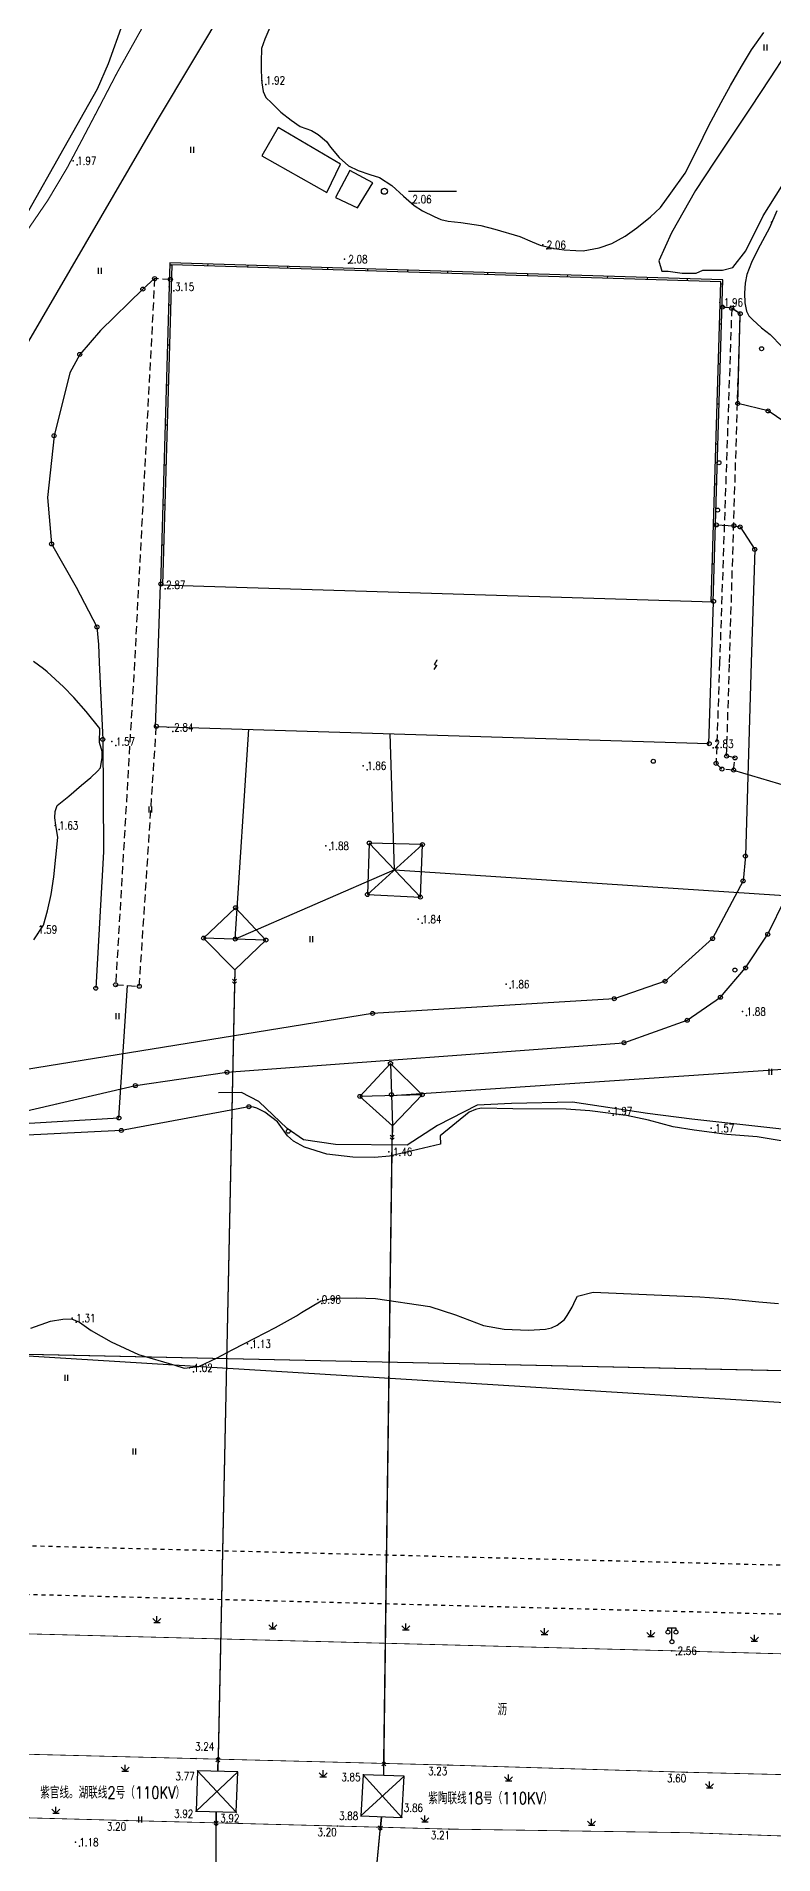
# Model space of a CAD drawing. Extents: x 500064 to 501389, y 2542464 to 2545400.
# Drawn here: x 500775.3 to 500867.5, y 2545051 to 2545278.2 of the extents above; entities that cross this region are included whole.
import ezdxf
from ezdxf.enums import TextEntityAlignment as Align

# ---------------------------------------------------------------- set-up
doc = ezdxf.new("R2010")
doc.units = 0
doc.header["$LTSCALE"] = 0.5
doc.linetypes.add('2-1', pattern=[6, 2, -1, 2, -1])
doc.linetypes.add('X6', pattern=[2, 1, -1])
doc.layers.get('0').update_dxf_attribs({"linetype": 'CONTINUOUS', "lineweight": 5})
doc.layers.add('GCD', color=8, linetype='CONTINUOUS')
doc.layers.add('地形图', color=8, linetype='CONTINUOUS')
doc.styles.add('HZ', font='romans.shx', dxfattribs={"width": 0.8, "bigfont": 'hztxt.shx'})

# ---------------------------------------------------------------- blocks, each defined once
blk = doc.blocks.new('gc013a')
at = {"linetype": 'Continuous'}
blk.add_line((0.5, 0), (4, 0), dxfattribs=at)
at = {"linetype": 'Continuous', "flags": 128}
for points in [[(2.88, 0.5), (3.38, 0), (2.88, -0.5)], [(3.5, 0.5), (4, 0), (3.5, -0.5)]]:
    blk.add_lwpolyline(points, dxfattribs=at)
blk = doc.blocks.new('GC200')
at = {"linetype": 'Continuous', "const_width": 0.2, "flags": 128}
blk.add_lwpolyline([(-0.1, 0, 1), (0.1, 0, 1)], format="xyb", close=True, dxfattribs=at)
blk = doc.blocks.new('gc097')
for p, q in [((-1, 2.9), (-1, 3.5)), ((-1, 3.5), (1, 3.5)), ((0, 0.5), (0, 3.5)), ((1, 3.5), (1, 2.9))]:
    blk.add_line(p, q)
for centre in [(-1, 2.4), (0, 0), (1, 2.4)]:
    blk.add_circle(centre, 0.5)
blk = doc.blocks.new('VE')
for p, q in [((-0.0004, 0.0015), (-0.0004, 0)), ((0, 0), (0, 0)), ((0.0004, 0), (0.0004, 0.0015))]:
    blk.add_line(p, q)
blk = doc.blocks.new('gc129a')
for p, q in [((0, 0), (0.67, 1.18)), ((0, 0), (0.58, -0.25)), ((-0.05, -1.29), (0.58, -0.25))]:
    blk.add_line(p, q)
blk.add_lwpolyline([(0.75, 1.31, 0, 0.5, 0), (0.53, 0.9, 0.5, 0.5, 0)], format="xyseb")
blk = doc.blocks.new('gc124')
for p, q in [((-1, 1), (0, 0)), ((-0.8, 0), (0.8, 0)), ((0, 0), (0, 1.6)), ((0, 0), (1, 1))]:
    blk.add_line(p, q)
blk = doc.blocks.new('gc170')
at = {"linetype": 'Continuous'}
blk.add_circle((0, 0), 0.5, dxfattribs=at)
blk = doc.blocks.new('A501')
for radius in [0.00075, 0.000014]:
    blk.add_circle((0, 0), radius)

msp = doc.modelspace()

# ---------------------------------------------------------------- linework, layer by layer
at = {"layer": '地形图', "linetype": 'Continuous'}
for p, q in [((500821.86, 2545258.87), (500827.86, 2545258.87)), ((500792.02, 2545249.67), (500792.27, 2545249.66)), ((500796.76, 2545249.8), (500796.75, 2545249.55)), ((500801.76, 2545249.64), (500801.75, 2545249.39)), ((500806.76, 2545249.49), (500806.75, 2545249.24)), ((500811.75, 2545249.33), (500811.75, 2545249.08)), ((500816.75, 2545249.18), (500816.74, 2545248.93)), ((500821.75, 2545249.03), (500821.74, 2545248.78)), ((500826.75, 2545248.87), (500826.74, 2545248.62)), ((500831.74, 2545248.72), (500831.74, 2545248.47)), ((500836.74, 2545248.56), (500836.73, 2545248.31)), ((500841.74, 2545248.41), (500841.73, 2545248.16)), ((500846.74, 2545248.26), (500846.73, 2545248.01)), ((500851.73, 2545248.1), (500851.73, 2545247.85)), ((500856.73, 2545247.95), (500856.72, 2545247.7)), ((500861.15, 2545247.25), (500860.9, 2545247.26)), ((500791.88, 2545244.67), (500792.13, 2545244.67)), ((500861.01, 2545242.26), (500860.76, 2545242.26)), ((500791.73, 2545239.68), (500791.98, 2545239.67)), ((500860.86, 2545237.26), (500860.61, 2545237.26)), ((500791.58, 2545234.68), (500791.83, 2545234.67)), ((500860.71, 2545232.26), (500860.46, 2545232.27)), ((500791.43, 2545229.68), (500791.68, 2545229.67)), ((500860.56, 2545227.26), (500860.31, 2545227.27)), ((500791.28, 2545224.68), (500791.53, 2545224.68)), ((500860.41, 2545222.26), (500860.16, 2545222.27)), ((500791.14, 2545219.68), (500791.39, 2545219.68)), ((500860.27, 2545217.27), (500860.02, 2545217.27)), ((500790.99, 2545214.69), (500791.24, 2545214.68)), ((500860.12, 2545212.27), (500859.87, 2545212.28)), ((500790.84, 2545209.69), (500791.09, 2545209.68)), ((500859.98, 2545207.56), (500859.73, 2545207.57)), ((500762.63, 2545113.82), (501000, 2545108.66)), ((500797.91, 2544911.12), (500797.82, 2545054.61))]:
    msp.add_line(p, q, dxfattribs=at)
at = {"layer": '地形图', "color": 1, "linetype": 'Continuous'}
for p, q in [((500800.15, 2545161.59), (500798.01, 2545061.42)), ((500800.11, 2545159.84), (500798.05, 2545063.17)), ((500818.78, 2545060.91), (500819.86, 2545142.09)), ((500818.8, 2545062.66), (500819.84, 2545140.34)), ((500795.31, 2545056.42), (500800.53, 2545061.37)), ((500795.5, 2545061.48), (500800.33, 2545056.3)), ((500815.93, 2545055.84), (500821.33, 2545060.81)), ((500816.22, 2545061), (500821.03, 2545055.66)), ((500804.71, 2544910.85), (500818.31, 2545054.01))]:
    msp.add_line(p, q, dxfattribs=at)
at = {"layer": '地形图', "linetype": 'Continuous'}
for points in [[(500772.49, 2545236.86), (500790.49, 2545267.77), (500808.15, 2545297.28), (500832.08, 2545338.48)], [(500766.66, 2545246.19), (500769.01, 2545248.4), (500770.68, 2545250.6), (500772.45, 2545253.27), (500774.01, 2545255.8), (500778.8, 2545264.28), (500782.96, 2545271.69), (500784.35, 2545274.82), (500786.13, 2545279.82), (500786.47, 2545281.88), (500786.52, 2545283.28), (500786.47, 2545284.12), (500785.46, 2545286.47), (500784, 2545288.75), (500781.89, 2545291.21), (500779.68, 2545293.26), (500772.52, 2545298.45), (500766.06, 2545302.79), (500763, 2545304.59), (500756.05, 2545308), (500753.67, 2545308.99), (500752.37, 2545309.55), (500750.27, 2545310.2), (500749.87, 2545310.2)], [(500804.78, 2545279.93), (500803.9, 2545277.88), (500803.48, 2545276.69), (500803.43, 2545275.03), (500803.44, 2545273.91), (500803.51, 2545272.41), (500803.71, 2545271.34), (500804.02, 2545270.59), (500804.74, 2545269.93), (500805.89, 2545268.76), (500807.21, 2545267.76), (500808.32, 2545266.98), (500809.72, 2545266.45), (500810.59, 2545265.97), (500811.6, 2545265.08), (500812.11, 2545264.4), (500813.2, 2545263.08), (500814.37, 2545262.05), (500815.56, 2545261.47), (500817.05, 2545260.96), (500818.24, 2545260.58), (500819.8, 2545259.58), (500821.26, 2545258.26), (500822.58, 2545257.11), (500823.61, 2545256.42), (500825.06, 2545255.71), (500825.92, 2545255.36), (500826.85, 2545255.14), (500828.42, 2545254.95), (500830.93, 2545254.6), (500832.67, 2545254.13), (500835.78, 2545253.2), (500837.35, 2545252.57), (500838.34, 2545252.14), (500840.1, 2545251.72), (500841.32, 2545251.55), (500842.78, 2545251.45), (500843.73, 2545251.42), (500845.7, 2545251.82), (500847.31, 2545252.36), (500848.96, 2545253.26), (500850.44, 2545254.31), (500852.12, 2545255.68), (500853.4, 2545256.84), (500854.68, 2545258.62), (500856.45, 2545261.12), (500857.45, 2545263.08), (500858.7, 2545265.63), (500859.38, 2545267.02), (500860.95, 2545269.95), (500862.14, 2545272.09), (500863.51, 2545274.45), (500864.78, 2545276.55), (500866.32, 2545278.71)], [(500869.05, 2545276.04), (500867.09, 2545273.03), (500864.6, 2545269.27), (500860.08, 2545262.5), (500857.76, 2545258.98), (500854.74, 2545253.66), (500853.19, 2545250.17), (500853.54, 2545248.87), (500854.34, 2545248.87), (500856.1, 2545248.64), (500857.86, 2545248.64), (500858.67, 2545249.03), (500860.19, 2545249.03), (500861.15, 2545249.03), (500862.43, 2545249.35), (500864.04, 2545251.41), (500866.22, 2545255.78), (500870.18, 2545262.09)], [(500867.94, 2545256.43), (500867.01, 2545254.32), (500865.54, 2545251.58), (500864.75, 2545249.95), (500864.18, 2545248.47), (500863.95, 2545247.39), (500863.89, 2545246.14), (500863.91, 2545244.92), (500864.13, 2545243.88), (500864.42, 2545243.3), (500864.88, 2545242.85), (500866.02, 2545241.82), (500867.09, 2545240.95), (500868.54, 2545239.49)], [(500790.12, 2545247.95), (500789.15, 2545247.1), (500788.65, 2545246.64), (500783.36, 2545241.45), (500780.76, 2545238.48), (500779.53, 2545236.16), (500777.55, 2545228.31), (500776.73, 2545220.61), (500777.24, 2545214.8), (500780.33, 2545209.38), (500782.91, 2545204.42), (500783.1, 2545202.22), (500783.2, 2545200)], [(500870.17, 2545200), (500871.01, 2545221.48), (500871.01, 2545221.48), (500869.97, 2545229.32), (500866.84, 2545231.42), (500863.05, 2545232.35), (500863.35, 2545243.57), (500862.29, 2545244.25), (500861.14, 2545244.39)], [(500860.37, 2545217.17), (500862.56, 2545217.08), (500863.34, 2545216.92), (500865.16, 2545214.12), (500864.73, 2545200)], [(500864.73, 2545200), (500864, 2545175.79), (500863.71, 2545172.68), (500859.9, 2545165.49), (500853.96, 2545160.15), (500847.59, 2545157.97), (500817.37, 2545156.13), (500766.59, 2545147.93), (500755.58, 2545146.97), (500750, 2545147.01)], [(500767.99, 2545142.54), (500787.72, 2545147.11), (500799.17, 2545148.78), (500848.81, 2545152.46), (500856.72, 2545155.27), (500860.87, 2545158.14), (500864.02, 2545161.82), (500866.79, 2545166.02), (500869.01, 2545170.52), (500870.17, 2545200)], [(500775, 2545165.33), (500776.22, 2545167.16), (500776.72, 2545168.94), (500777.18, 2545170.98), (500777.54, 2545173.18), (500778.01, 2545178.1), (500777.76, 2545179.65), (500777.65, 2545180.59), (500777.68, 2545181.37), (500777.93, 2545182.1), (500779.4, 2545183.26), (500780.97, 2545184.65), (500782.15, 2545185.63), (500782.97, 2545186.42), (500783.35, 2545186.82), (500783.57, 2545188.1), (500783.57, 2545188.88), (500783.22, 2545190), (500783.26, 2545191.75), (500781.55, 2545193.85), (500780.03, 2545195.61), (500778.71, 2545196.95), (500776.69, 2545198.83), (500776.24, 2545199.18), (500776.24, 2545199.18), (500774.99, 2545200.1)], [(500783.2, 2545200), (500783.64, 2545190.37), (500783.72, 2545176.32), (500782.77, 2545159.28)], [(500820.13, 2545174.07), (500800.2, 2545165.42), (500801.91, 2545191.65)], [(500820.13, 2545174.07), (500819.56, 2545191.09)], [(500862.53, 2545186.53), (500872.65, 2545183.53), (500873.07, 2545189.33)], [(500816.74, 2545170.99), (500823.35, 2545170.66), (500823.61, 2545177.23), (500816.97, 2545177.42), (500816.74, 2545170.99), (500823.61, 2545177.23)], [(500823.35, 2545170.66), (500816.97, 2545177.42)], [(500820.13, 2545174.07), (501000, 2545162.25)], [(500804.03, 2545165.3), (500796.24, 2545165.54)], [(500750, 2545141.13), (500756.9, 2545141.39), (500785.65, 2545143.07), (500786.73, 2545159.62)], [(500819.74, 2545145.86), (501000, 2545158.01)], [(500819.62, 2545149.88), (500819.86, 2545142.09)], [(500889.54, 2545139.51), (500881.5, 2545140.17), (500873.94, 2545141.22), (500869.66, 2545141.52), (500857.32, 2545142.91), (500851.77, 2545143.61), (500842.39, 2545145.03), (500834.75, 2545144.86), (500830.47, 2545144.66), (500825.48, 2545142.14), (500821.7, 2545139.68), (500812.73, 2545139.75), (500808.73, 2545140.33), (500806.68, 2545141.74), (500803.15, 2545145.14), (500800.98, 2545146.26), (500798.11, 2545146.21)], [(500801.91, 2545144.47), (500785.97, 2545141.5), (500773.36, 2545140.87), (500757.5, 2545139.78), (500750, 2545139.31)], [(500819.5, 2545138.28), (500817.62, 2545138.14), (500814.89, 2545138.17), (500811.66, 2545138.54), (500808.86, 2545139.4), (500807.51, 2545140.16), (500806.75, 2545140.85), (500805.47, 2545142.58), (500803.89, 2545143.79), (500802.9, 2545144.28), (500802.49, 2545144.42), (500801.91, 2545144.47)], [(500823.58, 2545145.96), (500815.8, 2545145.76)], [(500869.49, 2545140.05), (500865.46, 2545140.7), (500861.69, 2545140.98), (500857.59, 2545141.52), (500854.95, 2545141.97), (500851.87, 2545142.78), (500849.13, 2545143.39), (500844.53, 2545143.95), (500841.6, 2545144.16), (500834.91, 2545144.19), (500830.95, 2545144.27), (500830.25, 2545144.14), (500829.45, 2545143.79)], [(500829.45, 2545143.79), (500825.82, 2545140.85), (500825.87, 2545139.79), (500819.5, 2545138.28)], [(500774.65, 2545116.78), (500777.11, 2545117.68), (500778.64, 2545117.91), (500779.75, 2545117.98), (500780.74, 2545117.53), (500782.19, 2545116.5), (500784.71, 2545115.1), (500788.09, 2545113.5), (500792.64, 2545112.17), (500793.83, 2545111.79), (500795.65, 2545112.01), (500797.93, 2545113.1), (500799.8, 2545114.08), (500801.35, 2545114.89), (500805.24, 2545116.87), (500807.85, 2545118.33), (500808.47, 2545118.76), (500810.94, 2545120.23), (500812.48, 2545120.53), (500815.32, 2545120.59), (500817.73, 2545120.49), (500824.53, 2545119.51), (500827.76, 2545118.47), (500831.26, 2545117.14), (500833.83, 2545116.68), (500836.88, 2545116.53), (500839, 2545116.68), (500839.74, 2545116.85), (500840.45, 2545117.19), (500841.38, 2545117.89), (500841.73, 2545118.37), (500842.34, 2545119.44), (500842.77, 2545120.32), (500843.01, 2545120.81), (500844.96, 2545121.28), (500858.3, 2545120.7), (500861.92, 2545120.47), (500865.68, 2545120.07), (500868.14, 2545119.86)], [(500750, 2545114.39), (500760.72, 2545114.17), (501000, 2545099.44)]]:
    msp.add_lwpolyline(points, dxfattribs=at)
at = {"layer": '地形图', "linetype": 'Continuous', "const_width": 0.15}
msp.add_lwpolyline([(500788.53, 2545279.22), (500785.44, 2545273.7), (500782.85, 2545268.73), (500781.14, 2545265.48), (500779.17, 2545261.77), (500776.75, 2545257.71), (500774.57, 2545254.52), (500773.22, 2545252.56), (500771.26, 2545249.62), (500769.66, 2545247.6), (500767.52, 2545245.38), (500766.49, 2545244.42), (500763.75, 2545241.63)], dxfattribs=at)
at = {"layer": '地形图', "linetype": 'Continuous'}
for points in [[(500813.37, 2545262.27), (500805.58, 2545266.84), (500803.54, 2545263.3), (500811.66, 2545258.73)], [(500817.39, 2545259.92), (500814.53, 2545261.47), (500812.76, 2545258.11), (500815.48, 2545256.82)], [(500804.03, 2545165.3), (500800.15, 2545161.59), (500796.24, 2545165.54), (500800.25, 2545169.34)], [(500823.58, 2545145.96), (500819.86, 2545142.09), (500815.8, 2545145.76), (500819.62, 2545149.88)]]:
    msp.add_lwpolyline(points, close=True, dxfattribs=at)
at = {"layer": '地形图', "linetype": 'Continuous', "flags": 128}
for points in [[(500859.98, 2545207.56), (500861.17, 2545247.81), (500792.03, 2545249.94), (500790.84, 2545209.69)], [(500859.73, 2545207.57), (500860.91, 2545247.57), (500792.28, 2545249.68), (500791.09, 2545209.68)], [(500760.63, 2545113.86), (501000, 2545108.66)]]:
    msp.add_lwpolyline(points, dxfattribs=at)
at = {"layer": '地形图', "linetype": '2-1'}
for points in [[(500792.09, 2545247.86), (500790.12, 2545247.95), (500787.61, 2545200)], [(500862.01, 2545200), (500863.35, 2545243.57), (500862.29, 2545244.25), (500860.77, 2545200)], [(500787.61, 2545200), (500785.25, 2545159.71)], [(500860.77, 2545200), (500860.34, 2545187.38)], [(500862.53, 2545186.53), (500862.7, 2545188.06), (500861.65, 2545188.28), (500862.01, 2545200)], [(500785.25, 2545159.71), (500788.21, 2545159.52), (500790.34, 2545192.01)], [(500862.53, 2545186.53), (500861.07, 2545186.66), (500860.34, 2545187.38)]]:
    msp.add_lwpolyline(points, dxfattribs=at)
at = {"layer": '地形图', "linetype": 'Continuous', "elevation": 2.83, "flags": 128}
for points in [[(500790.52, 2545200), (500790.84, 2545209.69), (500859.98, 2545207.56), (500859.73, 2545200)], [(500859.73, 2545200), (500859.39, 2545189.8), (500790.25, 2545191.93), (500790.52, 2545200)]]:
    msp.add_lwpolyline(points, dxfattribs=at)
at = {"layer": '地形图', "linetype": 'X6', "flags": 128}
for points in [[(501000, 2545089.99), (500996.67, 2545088.92), (500990.83, 2545087.99), (500984.84, 2545088.11), (500947.73, 2545089.06), (500929, 2545088.1), (500897.72, 2545086.41), (500750, 2545090.2)], [(500750, 2545084.17), (500892.77, 2545080.45), (500898.79, 2545080.51), (500946.81, 2545082.95), (500946.87, 2545078.03)]]:
    msp.add_lwpolyline(points, dxfattribs=at)
at = {"layer": '地形图', "linetype": 'Continuous', "const_width": 0.1, "flags": 128}
for points in [[(500750, 2545079.2), (500760.82, 2545078.95), (500854.79, 2545076.48), (500885.51, 2545075.64), (500894.03, 2545075.43), (500899.83, 2545075.5), (500915.63, 2545076.35), (500946.87, 2545078.03), (500969.3, 2545077.48), (500988.07, 2545077.04), (500994.7, 2545077.31), (501000, 2545078.6)], [(500856.69, 2545061.3), (500936.88, 2545059.34), (500937.92, 2545058.91), (500938.13, 2545058.04), (500937.78, 2545057.11), (500937.01, 2545056.65), (500896.23, 2545052.51), (500892.2, 2545052.53), (500856.77, 2545053.75)]]:
    msp.add_lwpolyline(points, dxfattribs=at)
for points, elevation in [([(500856.69, 2545061.3), (500826.81, 2545062.2), (500795.31, 2545063.01), (500770.38, 2545063.65), (500747.66, 2545064.2), (500746.19, 2545064.25), (500713.51, 2545065.07), (500678.45, 2545065.97), (500645.36, 2545066.87)], 3.6), ([(500645.08, 2545058.99), (500658.76, 2545058.58), (500698.19, 2545057.54), (500717.43, 2545057.04), (500737.92, 2545056.5), (500757.86, 2545056.05), (500786.66, 2545055.27), (500812.99, 2545054.58), (500826.92, 2545054.2), (500856.77, 2545053.75)], 3.25)]:
    msp.add_lwpolyline(points, dxfattribs=dict(at, elevation=elevation))
at = {"layer": '地形图', "color": 1, "linetype": 'Continuous', "flags": 128}
for points in [[(500795.5, 2545061.48), (500795.31, 2545056.42), (500800.33, 2545056.3), (500800.53, 2545061.37)], [(500816.22, 2545061), (500815.93, 2545055.84), (500821.03, 2545055.66), (500821.33, 2545060.81)]]:
    msp.add_lwpolyline(points, close=True, dxfattribs=at)
for points in [[(500797.91, 2544909.37), (500797.82, 2545056.36)], [(500804.55, 2544909.1), (500818.48, 2545055.75)]]:
    msp.add_lwpolyline(points, dxfattribs=at)
at = {"layer": '地形图'}
for centre in [(500788.65, 2545246.64), (500790.12, 2545247.95), (500792.09, 2545247.86), (500861.14, 2545244.39), (500862.29, 2545244.25), (500863.35, 2545243.57), (500866.02, 2545239.19), (500780.76, 2545238.48), (500863.05, 2545232.35), (500866.84, 2545231.42), (500777.55, 2545228.31), (500860.69, 2545224.95), (500860.53, 2545219.02), (500860.37, 2545217.17), (500862.56, 2545217.08), (500863.34, 2545216.92), (500777.24, 2545214.8), (500865.16, 2545214.12), (500790.92, 2545209.79), (500860.01, 2545207.63), (500782.91, 2545204.42), (500790.34, 2545192.01), (500783.64, 2545190.37), (500859.47, 2545189.83), (500852.48, 2545187.64), (500860.34, 2545187.38), (500861.65, 2545188.28), (500862.7, 2545188.06), (500861.07, 2545186.66), (500862.53, 2545186.53), (500816.97, 2545177.42), (500823.61, 2545177.23), (500864, 2545175.79), (500816.74, 2545170.99), (500863.71, 2545172.68), (500800.25, 2545169.34), (500823.35, 2545170.66), (500796.24, 2545165.54), (500804.03, 2545165.3), (500859.9, 2545165.49), (500866.79, 2545166.02), (500785.25, 2545159.71), (500853.96, 2545160.15), (500862.68, 2545161.55), (500864.02, 2545161.82), (500782.77, 2545159.28), (500788.21, 2545159.52), (500847.59, 2545157.97), (500860.87, 2545158.14), (500817.37, 2545156.13), (500856.72, 2545155.27), (500848.81, 2545152.46), (500799.17, 2545148.78), (500819.62, 2545149.88), (500787.72, 2545147.11), (500801.91, 2545144.47), (500815.8, 2545145.76), (500823.58, 2545145.96), (500785.65, 2545143.07), (500785.97, 2545141.5), (500806.84, 2545141.41)]:
    msp.add_circle(centre, 0.25, dxfattribs=at)
at = {"layer": '地形图', "linetype": 'Continuous'}
for p in [(500803.54, 2545272.73, 1.92), (500779.94, 2545262.68, 1.97), (500867.25, 2545255.01, 1.98), (500838.65, 2545252.17, 2.06), (500813.85, 2545250.37, 2.08), (500860.81, 2545244.98, 1.96), (500784.78, 2545190.1, 1.57), (500816.19, 2545187.08, 1.86), (500777.68, 2545179.61, 1.63), (500811.52, 2545177.07, 1.88), (500823.09, 2545167.89, 1.84), (500834.09, 2545159.78, 1.86), (500863.65, 2545156.35, 1.88), (500846.95, 2545143.93, 1.97), (500859.71, 2545141.78, 1.57), (500819.43, 2545138.82, 1.46), (500810.53, 2545120.39, 0.98), (500779.83, 2545118.05, 1.31), (500801.75, 2545114.83, 1.13), (500794.49, 2545111.83, 1.02), (500780.21, 2545052.56, 1.18)]:
    msp.add_point(p, dxfattribs=at)
at = {"layer": '地形图'}
for p in [(500804.04, 2545272.23, 1.92), (500780.44, 2545262.18, 1.97), (500822.36, 2545257.37, 2.06), (500839.15, 2545251.67, 2.06), (500814.35, 2545249.87, 2.08), (500792.54, 2545246.44, 3.15), (500861.31, 2545244.48, 1.96), (500791.43, 2545209.19, 2.87), (500785.28, 2545189.6, 1.57), (500792.42, 2545191.38, 2.84), (500859.98, 2545189.3, 2.83), (500816.69, 2545186.58, 1.86), (500778.18, 2545179.11, 1.63), (500812.02, 2545176.57, 1.88), (500823.59, 2545167.39, 1.84), (500775.54, 2545166.12, 1.59), (500834.59, 2545159.28, 1.86), (500864.15, 2545155.85, 1.88), (500847.45, 2545143.43, 1.97), (500860.21, 2545141.28, 1.57), (500819.93, 2545138.32, 1.46), (500811.03, 2545119.89, 0.98), (500780.33, 2545117.55, 1.31), (500802.25, 2545114.33, 1.13), (500794.99, 2545111.33, 1.02), (500855.38, 2545075.98, 2.56), (500780.71, 2545052.06, 1.18)]:
    msp.add_point(p, dxfattribs=at)

# ---------------------------------------------------------------- block references
at = {"layer": '地形图', "linetype": 'Continuous'}
for name, p, xscale, yscale, zscale in [('VE', (500866.5, 2545276.44), 500, 500, 500), ('VE', (500794.81, 2545263.66), 500, 500, 500), ('A501', (500818.86, 2545258.87), 500, 500, 500), ('VE', (500783.26, 2545248.57), 500, 500, 500), ('gc129a', (500825.11, 2545199.74), 0.5, 0.5, 0.5), ('gc129a', (500825.11, 2545199.74), 0.5, 0.5, 0.5), ('VE', (500789.58, 2545181.23), 500, 500, 500), ('gc170', (500800.2, 2545165.42), 0.5, 0.5, 0.5), ('VE', (500809.72, 2545165.05), 500, 500, 500), ('VE', (500785.48, 2545155.42), 500, 500, 500), ('VE', (500867.11, 2545148.47), 500, 500, 500), ('gc170', (500819.74, 2545145.98), 0.5, 0.5, 0.5), ('VE', (500779.08, 2545110.22), 500, 500, 500), ('VE', (500787.59, 2545101.02), 500, 500, 500), ('gc124', (500790.41, 2545080.02), 0.5, 0.5, 0.5), ('gc124', (500804.89, 2545079.23), 0.5, 0.5, 0.5), ('gc124', (500821.54, 2545079.09), 0.5, 0.5, 0.5), ('gc124', (500838.88, 2545078.5), 0.5, 0.5, 0.5), ('gc124', (500852.18, 2545078.26), 0.5, 0.5, 0.5), ('gc097', (500854.81, 2545077.61, 2.56), 0.5, 0.5, 0.5), ('gc124', (500865.13, 2545077.67), 0.5, 0.5, 0.5), ('gc124', (500786.44, 2545061.45), 0.5, 0.5, 0.5), ('gc124', (500811.2, 2545060.75), 0.5, 0.5, 0.5), ('gc124', (500834.38, 2545060.23), 0.5, 0.5, 0.5), ('gc124', (500859.52, 2545059.36), 0.5, 0.5, 0.5), ('gc124', (500777.78, 2545056.2), 0.5, 0.5, 0.5), ('VE', (500788.31, 2545055.04), 500, 500, 500), ('gc124', (500823.92, 2545055.11), 0.5, 0.5, 0.5), ('gc124', (500844.77, 2545054.69), 0.5, 0.5, 0.5)]:
    msp.add_blockref(name, p, dxfattribs=dict(at, xscale=xscale, yscale=yscale, zscale=zscale))
at = {"layer": '地形图', "linetype": 'Continuous', "xscale": 0.5, "yscale": 0.5}
for p in [(500791.94, 2545246.94, 3.15), (500790.84, 2545209.69, 2.87), (500791.85, 2545191.88, 2.83), (500859.39, 2545189.8, 2.83), (500854.79, 2545076.48, 2.56)]:
    msp.add_blockref('GC200', p, dxfattribs=at)
at = {"layer": '地形图', "yscale": 0.5}
for p, xscale, rotation in [((500800.16, 2545161.84), 0.5000000001651564, 268.7775056823147), ((500819.86, 2545142.34), 0.4999999999919797, 269.2346620680458), ((500798.01, 2545061.18), 0.5000000001651564, 88.77750568231475), ((500818.77, 2545060.66), 0.4999999999919797, 89.23466206804575)]:
    msp.add_blockref('gc013a', p, dxfattribs=dict(at, xscale=xscale, rotation=rotation))
at = {"layer": '地形图', "linetype": 'Continuous'}
ref = msp.add_blockref('GC200', (500795.31, 2545063.01, 3.23), dxfattribs=dict(at, xscale=0.5, yscale=0.5, zscale=0.5))
ref.add_attrib('height', '3.24', dxfattribs={"layer": 'GCD', "linetype": 'Continuous', "height": 1, "style": 'HZ', "width": 0.8}).set_placement((500795.18, 2545064.51, 3.23), align=Align.MIDDLE_LEFT)
ref = msp.add_blockref('GC200', (500826.81, 2545062.2, 3.23), dxfattribs=dict(at, xscale=0.5, yscale=0.5, zscale=0.5))
ref.add_attrib('height', '3.23', dxfattribs={"layer": 'GCD', "linetype": 'Continuous', "height": 1, "style": 'HZ', "width": 0.8}).set_placement((500824.31, 2545061.45, 3.23), align=Align.MIDDLE_LEFT)
ref = msp.add_blockref('GC200', (500795.5, 2545061.48, 3.77), dxfattribs=dict(at, xscale=0.5, yscale=0.5, zscale=0.5))
ref.add_attrib('height', '3.77', dxfattribs={"layer": 'GCD', "linetype": 'Continuous', "height": 1, "style": 'HZ', "width": 0.8}).set_placement((500792.73, 2545060.8, 3.77), align=Align.MIDDLE_LEFT)
ref = msp.add_blockref('GC200', (500816.22, 2545061, 3.85), dxfattribs=dict(at, xscale=0.5, yscale=0.5, zscale=0.5))
ref.add_attrib('height', '3.85', dxfattribs={"layer": 'GCD', "linetype": 'Continuous', "height": 1, "style": 'HZ', "width": 0.8}).set_placement((500813.47, 2545060.7, 3.85), align=Align.MIDDLE_LEFT)
ref = msp.add_blockref('GC200', (500856.69, 2545061.3, 3.6), dxfattribs=dict(at, xscale=0.5, yscale=0.5, zscale=0.5))
ref.add_attrib('height', '3.60', dxfattribs={"layer": 'GCD', "linetype": 'Continuous', "height": 1, "style": 'HZ', "width": 0.8}).set_placement((500854.19, 2545060.55, 3.6), align=Align.MIDDLE_LEFT)
ref = msp.add_blockref('GC200', (500786.66, 2545055.27, 3.2), dxfattribs=dict(at, xscale=0.5, yscale=0.5, zscale=0.5))
ref.add_attrib('height', '3.20', dxfattribs={"layer": 'GCD', "linetype": 'Continuous', "height": 1, "style": 'HZ', "width": 0.8}).set_placement((500784.16, 2545054.52, 3.2), align=Align.MIDDLE_LEFT)
ref = msp.add_blockref('GC200', (500795.31, 2545056.42, 3.92), dxfattribs=dict(at, xscale=0.5, yscale=0.5, zscale=0.5))
ref.add_attrib('height', '3.92', dxfattribs={"layer": 'GCD', "linetype": 'Continuous', "height": 1, "style": 'HZ', "width": 0.8}).set_placement((500792.56, 2545056.12, 3.92), align=Align.MIDDLE_LEFT)
at = {"layer": '地形图', "linetype": 'Continuous', "yscale": 0.5}
for p, xscale, rotation in [((500797.82, 2545056.61), 0.4999999999493426, 270.0368347524976), ((500818.5, 2545056), 0.499999999866999, 264.573542767269)]:
    msp.add_blockref('gc013a', p, dxfattribs=dict(at, xscale=xscale, rotation=rotation))
at = {"layer": '地形图', "linetype": 'Continuous'}
ref = msp.add_blockref('GC200', (500800.33, 2545056.3, 3.92), dxfattribs=dict(at, xscale=0.5, yscale=0.5, zscale=0.5))
ref.add_attrib('height', '3.92', dxfattribs={"layer": 'GCD', "linetype": 'Continuous', "height": 1, "style": 'HZ', "width": 0.8}).set_placement((500798.33, 2545055.55, 3.92), align=Align.MIDDLE_LEFT)
ref = msp.add_blockref('GC200', (500815.93, 2545055.84, 3.88), dxfattribs=dict(at, xscale=0.5, yscale=0.5, zscale=0.5))
ref.add_attrib('height', '3.88', dxfattribs={"layer": 'GCD', "linetype": 'Continuous', "height": 1, "style": 'HZ', "width": 0.8}).set_placement((500813.18, 2545055.84, 3.88), align=Align.MIDDLE_LEFT)
ref = msp.add_blockref('GC200', (500821.03, 2545055.66, 3.86), dxfattribs=dict(at, xscale=0.5, yscale=0.5, zscale=0.5))
ref.add_attrib('height', '3.86', dxfattribs={"layer": 'GCD', "linetype": 'Continuous', "height": 1, "style": 'HZ', "width": 0.8}).set_placement((500821.28, 2545056.86, 3.86), align=Align.MIDDLE_LEFT)
ref = msp.add_blockref('GC200', (500812.99, 2545054.58, 3.2), dxfattribs=dict(at, xscale=0.5, yscale=0.5, zscale=0.5))
ref.add_attrib('height', '3.20', dxfattribs={"layer": 'GCD', "linetype": 'Continuous', "height": 1, "style": 'HZ', "width": 0.8}).set_placement((500810.49, 2545053.83, 3.2), align=Align.MIDDLE_LEFT)
ref = msp.add_blockref('GC200', (500826.92, 2545054.2, 3.21), dxfattribs=dict(at, xscale=0.5, yscale=0.5, zscale=0.5))
ref.add_attrib('height', '3.21', dxfattribs={"layer": 'GCD', "linetype": 'Continuous', "height": 1, "style": 'HZ', "width": 0.8}).set_placement((500824.67, 2545053.45, 3.21), align=Align.MIDDLE_LEFT)

# ---------------------------------------------------------------- texts
at = {"layer": '地形图', "linetype": 'Continuous', "style": 'HZ', "width": 0.8}
for s, p in [('1.92', (500804.04, 2545272.23)), ('1.97', (500780.44, 2545262.18)), ('2.06', (500822.36, 2545257.37)), ('2.08', (500814.35, 2545249.87)), ('2.06', (500839.15, 2545251.67)), ('1.96', (500861.31, 2545244.48)), ('1.57', (500785.28, 2545189.6)), ('1.86', (500816.69, 2545186.58)), ('1.63', (500778.18, 2545179.11)), ('1.88', (500812.02, 2545176.57)), ('1.59', (500775.54, 2545166.12)), ('1.84', (500823.59, 2545167.39)), ('1.86', (500834.59, 2545159.28)), ('1.88', (500864.15, 2545155.85)), ('1.97', (500847.45, 2545143.43)), ('1.57', (500860.21, 2545141.28)), ('1.46', (500819.93, 2545138.32)), ('0.98', (500811.03, 2545119.89)), ('1.31', (500780.33, 2545117.55)), ('1.13', (500802.25, 2545114.33)), ('1.02', (500794.99, 2545111.33)), ('1.18', (500780.71, 2545052.06))]:
    msp.add_text(s, height=1, dxfattribs=at).set_placement(p)
for s, height, p in [('3.15', 1, (500793.87, 2545246.94)), ('2.87', 1, (500792.77, 2545209.69)), ('2.84', 1, (500793.77, 2545191.88)), ('2.83', 1, (500861.31, 2545189.8)), ('2.56', 1, (500856.72, 2545076.48)), ('沥', 1.5, (500833.6, 2545069.21)), ('紫官线。湖联线2号（110KV）', 1.5, (500784.88, 2545058.84)), ('紫陶联线18号（110KV）', 1.5, (500832.12, 2545058.14))]:
    msp.add_text(s, height=height, dxfattribs=at).set_placement(p, align=Align.MIDDLE)

doc.saveas('drawing.dxf')
